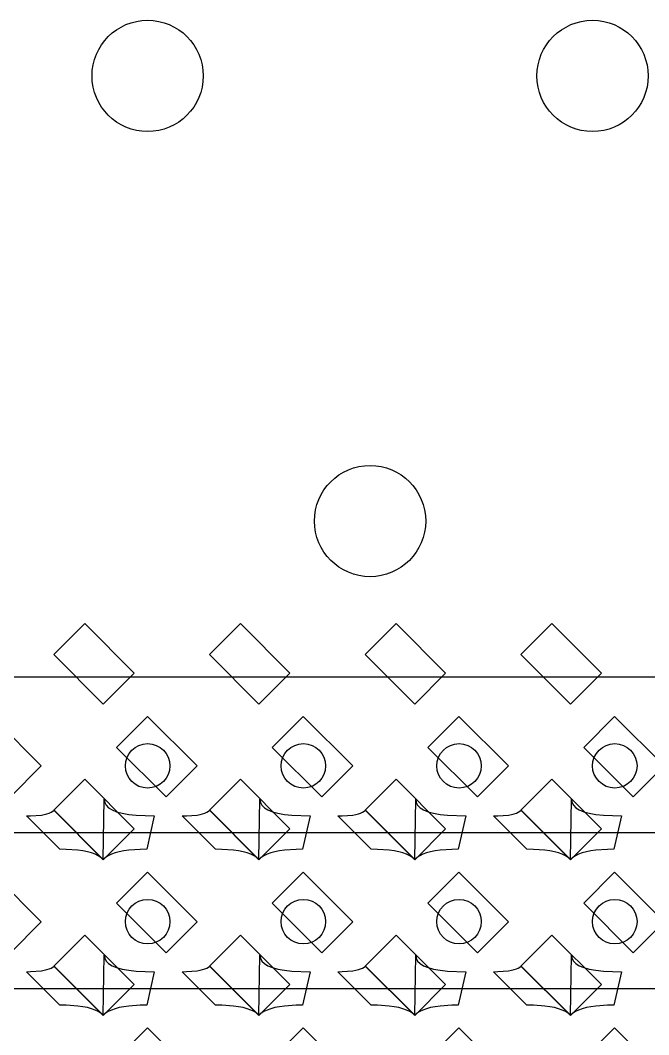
# Model space of a CAD drawing. Header units: inches. Extents: x 0.07 to 4.39, y 0.05 to 2.95.
# Drawn here: x 2.2428 to 2.5253, y 2.3692 to 2.825 of the extents above; entities that cross this region are included whole.
import ezdxf

# ---------------------------------------------------------------- set-up
doc = ezdxf.new("R2010")
doc.units = ezdxf.units.IN
doc.header["$MEASUREMENT"] = 0
doc.layers.add('Top Layer', color=1, linetype='Continuous')

# ---------------------------------------------------------------- blocks, each defined once
blk = doc.blocks.new('0805_P_______________23')
at = {"layer": 'Top Layer'}
for p, q in [((-0.03937, 0.01575), (-0.01969, 0.01575)), ((-0.03937, -0.01575), (-0.03937, 0.01575)), ((-0.01969, 0.01575), (-0.01969, -0.01575)), ((0.01969, 0.01575), (0.03937, 0.01575)), ((0.01969, -0.01575), (0.01969, 0.01575)), ((0.03937, 0.01575), (0.03937, -0.01575)), ((-0.01969, -0.01575), (-0.03937, -0.01575)), ((0.03937, -0.01575), (0.01969, -0.01575))]:
    blk.add_line(p, q, dxfattribs=at)
blk = doc.blocks.new('0805_P_______________24')
at = {"layer": 'Top Layer'}
for p, q in [((-0.03937, 0.01575), (-0.01969, 0.01575)), ((-0.03937, -0.01575), (-0.03937, 0.01575)), ((-0.01969, 0.01575), (-0.01969, -0.01575)), ((0.01969, 0.01575), (0.03937, 0.01575)), ((0.01969, -0.01575), (0.01969, 0.01575)), ((0.03937, 0.01575), (0.03937, -0.01575)), ((-0.01969, -0.01575), (-0.03937, -0.01575)), ((0.03937, -0.01575), (0.01969, -0.01575))]:
    blk.add_line(p, q, dxfattribs=at)
blk = doc.blocks.new('0805_P_______________25')
at = {"layer": 'Top Layer'}
for p, q in [((-0.03937, 0.01575), (-0.01969, 0.01575)), ((-0.03937, -0.01575), (-0.03937, 0.01575)), ((-0.01969, 0.01575), (-0.01969, -0.01575)), ((0.01969, 0.01575), (0.03937, 0.01575)), ((0.01969, -0.01575), (0.01969, 0.01575)), ((0.03937, 0.01575), (0.03937, -0.01575)), ((-0.01969, -0.01575), (-0.03937, -0.01575)), ((0.03937, -0.01575), (0.01969, -0.01575))]:
    blk.add_line(p, q, dxfattribs=at)
blk = doc.blocks.new('0805_P_______________26')
at = {"layer": 'Top Layer'}
for p, q in [((-0.03937, 0.01575), (-0.01969, 0.01575)), ((-0.03937, -0.01575), (-0.03937, 0.01575)), ((-0.01969, 0.01575), (-0.01969, -0.01575)), ((0.01969, 0.01575), (0.03937, 0.01575)), ((0.01969, -0.01575), (0.01969, 0.01575)), ((0.03937, 0.01575), (0.03937, -0.01575)), ((-0.01969, -0.01575), (-0.03937, -0.01575)), ((0.03937, -0.01575), (0.01969, -0.01575))]:
    blk.add_line(p, q, dxfattribs=at)
blk = doc.blocks.new('0805_P_______________27')
at = {"layer": 'Top Layer'}
for p, q in [((-0.03937, 0.01575), (-0.01969, 0.01575)), ((-0.03937, -0.01575), (-0.03937, 0.01575)), ((-0.01969, 0.01575), (-0.01969, -0.01575)), ((0.01969, 0.01575), (0.03937, 0.01575)), ((0.01969, -0.01575), (0.01969, 0.01575)), ((0.03937, 0.01575), (0.03937, -0.01575)), ((-0.01969, -0.01575), (-0.03937, -0.01575)), ((0.03937, -0.01575), (0.01969, -0.01575))]:
    blk.add_line(p, q, dxfattribs=at)
blk = doc.blocks.new('0805_P_______________63')
at = {"layer": 'Top Layer'}
for p, q in [((-0.03937, 0.01575), (-0.01969, 0.01575)), ((-0.03937, -0.01575), (-0.03937, 0.01575)), ((-0.01969, 0.01575), (-0.01969, -0.01575)), ((0.01969, 0.01575), (0.03937, 0.01575)), ((0.01969, -0.01575), (0.01969, 0.01575)), ((0.03937, 0.01575), (0.03937, -0.01575)), ((-0.01969, -0.01575), (-0.03937, -0.01575)), ((0.03937, -0.01575), (0.01969, -0.01575))]:
    blk.add_line(p, q, dxfattribs=at)
blk = doc.blocks.new('0805_P_______________64')
at = {"layer": 'Top Layer'}
for p, q in [((-0.03937, 0.01575), (-0.01969, 0.01575)), ((-0.03937, -0.01575), (-0.03937, 0.01575)), ((-0.01969, 0.01575), (-0.01969, -0.01575)), ((0.01969, 0.01575), (0.03937, 0.01575)), ((0.01969, -0.01575), (0.01969, 0.01575)), ((0.03937, 0.01575), (0.03937, -0.01575)), ((-0.01969, -0.01575), (-0.03937, -0.01575)), ((0.03937, -0.01575), (0.01969, -0.01575))]:
    blk.add_line(p, q, dxfattribs=at)
blk = doc.blocks.new('0805_P_______________65')
at = {"layer": 'Top Layer'}
for p, q in [((-0.03937, 0.01575), (-0.01969, 0.01575)), ((-0.03937, -0.01575), (-0.03937, 0.01575)), ((-0.01969, 0.01575), (-0.01969, -0.01575)), ((0.01969, 0.01575), (0.03937, 0.01575)), ((0.01969, -0.01575), (0.01969, 0.01575)), ((0.03937, 0.01575), (0.03937, -0.01575)), ((-0.01969, -0.01575), (-0.03937, -0.01575)), ((0.03937, -0.01575), (0.01969, -0.01575))]:
    blk.add_line(p, q, dxfattribs=at)
blk = doc.blocks.new('0805_P_______________66')
at = {"layer": 'Top Layer'}
for p, q in [((-0.03937, 0.01575), (-0.01969, 0.01575)), ((-0.03937, -0.01575), (-0.03937, 0.01575)), ((-0.01969, 0.01575), (-0.01969, -0.01575)), ((0.01969, 0.01575), (0.03937, 0.01575)), ((0.01969, -0.01575), (0.01969, 0.01575)), ((0.03937, 0.01575), (0.03937, -0.01575)), ((-0.01969, -0.01575), (-0.03937, -0.01575)), ((0.03937, -0.01575), (0.01969, -0.01575))]:
    blk.add_line(p, q, dxfattribs=at)
blk = doc.blocks.new('0805_P_______________67')
at = {"layer": 'Top Layer'}
for p, q in [((-0.03937, 0.01575), (-0.01969, 0.01575)), ((-0.03937, -0.01575), (-0.03937, 0.01575)), ((-0.01969, 0.01575), (-0.01969, -0.01575)), ((0.01969, 0.01575), (0.03937, 0.01575)), ((0.01969, -0.01575), (0.01969, 0.01575)), ((0.03937, 0.01575), (0.03937, -0.01575)), ((-0.01969, -0.01575), (-0.03937, -0.01575)), ((0.03937, -0.01575), (0.01969, -0.01575))]:
    blk.add_line(p, q, dxfattribs=at)
blk = doc.blocks.new('0805_P_______________103')
at = {"layer": 'Top Layer'}
for p, q in [((-0.03937, 0.01575), (-0.01969, 0.01575)), ((-0.03937, -0.01575), (-0.03937, 0.01575)), ((-0.01969, 0.01575), (-0.01969, -0.01575)), ((0.01969, 0.01575), (0.03937, 0.01575)), ((0.01969, -0.01575), (0.01969, 0.01575)), ((0.03937, 0.01575), (0.03937, -0.01575)), ((-0.01969, -0.01575), (-0.03937, -0.01575)), ((0.03937, -0.01575), (0.01969, -0.01575))]:
    blk.add_line(p, q, dxfattribs=at)
blk = doc.blocks.new('0805_P_______________104')
at = {"layer": 'Top Layer'}
for p, q in [((-0.03937, 0.01575), (-0.01969, 0.01575)), ((-0.03937, -0.01575), (-0.03937, 0.01575)), ((-0.01969, 0.01575), (-0.01969, -0.01575)), ((0.01969, 0.01575), (0.03937, 0.01575)), ((0.01969, -0.01575), (0.01969, 0.01575)), ((0.03937, 0.01575), (0.03937, -0.01575)), ((-0.01969, -0.01575), (-0.03937, -0.01575)), ((0.03937, -0.01575), (0.01969, -0.01575))]:
    blk.add_line(p, q, dxfattribs=at)
blk = doc.blocks.new('0805_P_______________105')
at = {"layer": 'Top Layer'}
for p, q in [((-0.03937, 0.01575), (-0.01969, 0.01575)), ((-0.03937, -0.01575), (-0.03937, 0.01575)), ((-0.01969, 0.01575), (-0.01969, -0.01575)), ((0.01969, 0.01575), (0.03937, 0.01575)), ((0.01969, -0.01575), (0.01969, 0.01575)), ((0.03937, 0.01575), (0.03937, -0.01575)), ((-0.01969, -0.01575), (-0.03937, -0.01575)), ((0.03937, -0.01575), (0.01969, -0.01575))]:
    blk.add_line(p, q, dxfattribs=at)
blk = doc.blocks.new('0805_P_______________106')
at = {"layer": 'Top Layer'}
for p, q in [((-0.03937, 0.01575), (-0.01969, 0.01575)), ((-0.03937, -0.01575), (-0.03937, 0.01575)), ((-0.01969, 0.01575), (-0.01969, -0.01575)), ((0.01969, 0.01575), (0.03937, 0.01575)), ((0.01969, -0.01575), (0.01969, 0.01575)), ((0.03937, 0.01575), (0.03937, -0.01575)), ((-0.01969, -0.01575), (-0.03937, -0.01575)), ((0.03937, -0.01575), (0.01969, -0.01575))]:
    blk.add_line(p, q, dxfattribs=at)
blk = doc.blocks.new('0805_P_______________107')
at = {"layer": 'Top Layer'}
for p, q in [((-0.03937, 0.01575), (-0.01969, 0.01575)), ((-0.03937, -0.01575), (-0.03937, 0.01575)), ((-0.01969, 0.01575), (-0.01969, -0.01575)), ((0.01969, 0.01575), (0.03937, 0.01575)), ((0.01969, -0.01575), (0.01969, 0.01575)), ((0.03937, 0.01575), (0.03937, -0.01575)), ((-0.01969, -0.01575), (-0.03937, -0.01575)), ((0.03937, -0.01575), (0.01969, -0.01575))]:
    blk.add_line(p, q, dxfattribs=at)

msp = doc.modelspace()

# ---------------------------------------------------------------- linework, layer by layer
at = {"layer": 'Top Layer'}
for p, q in [((2.20588, 2.53), (2.41588, 2.53)), ((2.41588, 2.53), (2.62588, 2.53)), ((2.28005, 2.44795), (2.28051, 2.475)), ((2.28051, 2.475), (2.28071, 2.47357)), ((2.28071, 2.47357), (2.28137, 2.4723)), ((2.28137, 2.4723), (2.28248, 2.47117)), ((2.28248, 2.47117), (2.28405, 2.4702)), ((2.35005, 2.44795), (2.35051, 2.475)), ((2.35051, 2.475), (2.35071, 2.47357)), ((2.35071, 2.47357), (2.35137, 2.4723)), ((2.35137, 2.4723), (2.35248, 2.47117)), ((2.35248, 2.47117), (2.35405, 2.4702)), ((2.42005, 2.44795), (2.42051, 2.475)), ((2.42051, 2.475), (2.42071, 2.47357)), ((2.42071, 2.47357), (2.42137, 2.4723)), ((2.42137, 2.4723), (2.42248, 2.47117)), ((2.42248, 2.47117), (2.42405, 2.4702)), ((2.49005, 2.44795), (2.49051, 2.475)), ((2.49051, 2.475), (2.49071, 2.47357)), ((2.49071, 2.47357), (2.49137, 2.4723)), ((2.49137, 2.4723), (2.49248, 2.47117)), ((2.49248, 2.47117), (2.49405, 2.4702)), ((2.24551, 2.4675), (2.24741, 2.46753)), ((2.26051, 2.4525), (2.24551, 2.4675)), ((2.24741, 2.46753), (2.25225, 2.46791)), ((2.25225, 2.46791), (2.25356, 2.46814)), ((2.25356, 2.46814), (2.25474, 2.46842)), ((2.25474, 2.46842), (2.25576, 2.46875)), ((2.25576, 2.46875), (2.25664, 2.46914)), ((2.25664, 2.46914), (2.25737, 2.46957)), ((2.25737, 2.46957), (2.25795, 2.47005)), ((2.25795, 2.47005), (2.28005, 2.44795)), ((2.28405, 2.4702), (2.28607, 2.46937)), ((2.28607, 2.46937), (2.28855, 2.4687)), ((2.28855, 2.4687), (2.29148, 2.46817)), ((2.29148, 2.46817), (2.29487, 2.4678)), ((2.29487, 2.4678), (2.30301, 2.4675)), ((2.30301, 2.4675), (2.2996, 2.4525)), ((2.31551, 2.4675), (2.31741, 2.46753)), ((2.33051, 2.4525), (2.31551, 2.4675)), ((2.31741, 2.46753), (2.32225, 2.46791)), ((2.32225, 2.46791), (2.32356, 2.46814)), ((2.32356, 2.46814), (2.32474, 2.46842)), ((2.32474, 2.46842), (2.32576, 2.46875)), ((2.32576, 2.46875), (2.32664, 2.46914)), ((2.32664, 2.46914), (2.32737, 2.46957)), ((2.32737, 2.46957), (2.32795, 2.47005)), ((2.32795, 2.47005), (2.35005, 2.44795)), ((2.35405, 2.4702), (2.35607, 2.46937)), ((2.35607, 2.46937), (2.35855, 2.4687)), ((2.35855, 2.4687), (2.36148, 2.46817)), ((2.36148, 2.46817), (2.36487, 2.4678)), ((2.36487, 2.4678), (2.37301, 2.4675)), ((2.37301, 2.4675), (2.3696, 2.4525)), ((2.38551, 2.4675), (2.38741, 2.46753)), ((2.40051, 2.4525), (2.38551, 2.4675)), ((2.38741, 2.46753), (2.39225, 2.46791)), ((2.39225, 2.46791), (2.39356, 2.46814)), ((2.39356, 2.46814), (2.39474, 2.46842)), ((2.39474, 2.46842), (2.39576, 2.46875)), ((2.39576, 2.46875), (2.39664, 2.46914)), ((2.39664, 2.46914), (2.39737, 2.46957)), ((2.39737, 2.46957), (2.39795, 2.47005)), ((2.39795, 2.47005), (2.42005, 2.44795)), ((2.42405, 2.4702), (2.42607, 2.46937)), ((2.42607, 2.46937), (2.42855, 2.4687)), ((2.42855, 2.4687), (2.43148, 2.46817)), ((2.43148, 2.46817), (2.43487, 2.4678)), ((2.43487, 2.4678), (2.44301, 2.4675)), ((2.44301, 2.4675), (2.4396, 2.4525)), ((2.45551, 2.4675), (2.45741, 2.46753)), ((2.47051, 2.4525), (2.45551, 2.4675)), ((2.45741, 2.46753), (2.46225, 2.46791)), ((2.46225, 2.46791), (2.46356, 2.46814)), ((2.46356, 2.46814), (2.46474, 2.46842)), ((2.46474, 2.46842), (2.46576, 2.46875)), ((2.46576, 2.46875), (2.46664, 2.46914)), ((2.46664, 2.46914), (2.46737, 2.46957)), ((2.46737, 2.46957), (2.46795, 2.47005)), ((2.46795, 2.47005), (2.49005, 2.44795)), ((2.49405, 2.4702), (2.49607, 2.46937)), ((2.49607, 2.46937), (2.49855, 2.4687)), ((2.49855, 2.4687), (2.50148, 2.46817)), ((2.50148, 2.46817), (2.50487, 2.4678)), ((2.50487, 2.4678), (2.51301, 2.4675)), ((2.51301, 2.4675), (2.5096, 2.4525)), ((2.06588, 2.46), (2.27588, 2.46)), ((2.27588, 2.46), (2.62588, 2.46)), ((2.2634, 2.45245), (2.26051, 2.4525)), ((2.26857, 2.45209), (2.2634, 2.45245)), ((2.29671, 2.45245), (2.29154, 2.45209)), ((2.2996, 2.4525), (2.29671, 2.45245)), ((2.3334, 2.45245), (2.33051, 2.4525)), ((2.33857, 2.45209), (2.3334, 2.45245)), ((2.36671, 2.45245), (2.36154, 2.45209)), ((2.3696, 2.4525), (2.36671, 2.45245)), ((2.4034, 2.45245), (2.40051, 2.4525)), ((2.40857, 2.45209), (2.4034, 2.45245)), ((2.43671, 2.45245), (2.43154, 2.45209)), ((2.4396, 2.4525), (2.43671, 2.45245)), ((2.4734, 2.45245), (2.47051, 2.4525)), ((2.47857, 2.45209), (2.4734, 2.45245)), ((2.50671, 2.45245), (2.50154, 2.45209)), ((2.5096, 2.4525), (2.50671, 2.45245)), ((2.27084, 2.45177), (2.26857, 2.45209)), ((2.2729, 2.45136), (2.27084, 2.45177)), ((2.27475, 2.45086), (2.2729, 2.45136)), ((2.27639, 2.45027), (2.27475, 2.45086)), ((2.27782, 2.44959), (2.27639, 2.45027)), ((2.27904, 2.44882), (2.27782, 2.44959)), ((2.28005, 2.44795), (2.27904, 2.44882)), ((2.28107, 2.44882), (2.28005, 2.44795)), ((2.28229, 2.44959), (2.28107, 2.44882)), ((2.28372, 2.45027), (2.28229, 2.44959)), ((2.28536, 2.45086), (2.28372, 2.45027)), ((2.28721, 2.45136), (2.28536, 2.45086)), ((2.28927, 2.45177), (2.28721, 2.45136)), ((2.29154, 2.45209), (2.28927, 2.45177)), ((2.34084, 2.45177), (2.33857, 2.45209)), ((2.3429, 2.45136), (2.34084, 2.45177)), ((2.34475, 2.45086), (2.3429, 2.45136)), ((2.34639, 2.45027), (2.34475, 2.45086)), ((2.34782, 2.44959), (2.34639, 2.45027)), ((2.34904, 2.44882), (2.34782, 2.44959)), ((2.35005, 2.44795), (2.34904, 2.44882)), ((2.35107, 2.44882), (2.35005, 2.44795)), ((2.35229, 2.44959), (2.35107, 2.44882)), ((2.35372, 2.45027), (2.35229, 2.44959)), ((2.35536, 2.45086), (2.35372, 2.45027)), ((2.35721, 2.45136), (2.35536, 2.45086)), ((2.35927, 2.45177), (2.35721, 2.45136)), ((2.36154, 2.45209), (2.35927, 2.45177)), ((2.41084, 2.45177), (2.40857, 2.45209)), ((2.4129, 2.45136), (2.41084, 2.45177)), ((2.41475, 2.45086), (2.4129, 2.45136)), ((2.41639, 2.45027), (2.41475, 2.45086)), ((2.41782, 2.44959), (2.41639, 2.45027)), ((2.41904, 2.44882), (2.41782, 2.44959)), ((2.42005, 2.44795), (2.41904, 2.44882)), ((2.42107, 2.44882), (2.42005, 2.44795)), ((2.42229, 2.44959), (2.42107, 2.44882)), ((2.42372, 2.45027), (2.42229, 2.44959)), ((2.42536, 2.45086), (2.42372, 2.45027)), ((2.42721, 2.45136), (2.42536, 2.45086)), ((2.42927, 2.45177), (2.42721, 2.45136)), ((2.43154, 2.45209), (2.42927, 2.45177)), ((2.48084, 2.45177), (2.47857, 2.45209)), ((2.4829, 2.45136), (2.48084, 2.45177)), ((2.48475, 2.45086), (2.4829, 2.45136)), ((2.48639, 2.45027), (2.48475, 2.45086)), ((2.48782, 2.44959), (2.48639, 2.45027)), ((2.48904, 2.44882), (2.48782, 2.44959)), ((2.49005, 2.44795), (2.48904, 2.44882)), ((2.49107, 2.44882), (2.49005, 2.44795)), ((2.49229, 2.44959), (2.49107, 2.44882)), ((2.49372, 2.45027), (2.49229, 2.44959)), ((2.49536, 2.45086), (2.49372, 2.45027)), ((2.49721, 2.45136), (2.49536, 2.45086)), ((2.49927, 2.45177), (2.49721, 2.45136)), ((2.50154, 2.45209), (2.49927, 2.45177)), ((2.28005, 2.37795), (2.28051, 2.405)), ((2.28051, 2.405), (2.28071, 2.40357)), ((2.28071, 2.40357), (2.28137, 2.4023)), ((2.28137, 2.4023), (2.28248, 2.40117)), ((2.35005, 2.37795), (2.35051, 2.405)), ((2.35051, 2.405), (2.35071, 2.40357)), ((2.35071, 2.40357), (2.35137, 2.4023)), ((2.35137, 2.4023), (2.35248, 2.40117)), ((2.42005, 2.37795), (2.42051, 2.405)), ((2.42051, 2.405), (2.42071, 2.40357)), ((2.42071, 2.40357), (2.42137, 2.4023)), ((2.42137, 2.4023), (2.42248, 2.40117)), ((2.49005, 2.37795), (2.49051, 2.405)), ((2.49051, 2.405), (2.49071, 2.40357)), ((2.49071, 2.40357), (2.49137, 2.4023)), ((2.49137, 2.4023), (2.49248, 2.40117)), ((2.24741, 2.39753), (2.25225, 2.39791)), ((2.25225, 2.39791), (2.25356, 2.39814)), ((2.25356, 2.39814), (2.25474, 2.39842)), ((2.25474, 2.39842), (2.25576, 2.39875)), ((2.25576, 2.39875), (2.25664, 2.39914)), ((2.25664, 2.39914), (2.25737, 2.39957)), ((2.25737, 2.39957), (2.25795, 2.40006)), ((2.25795, 2.40006), (2.28005, 2.37795)), ((2.28248, 2.40117), (2.28405, 2.4002)), ((2.28405, 2.4002), (2.28607, 2.39937)), ((2.28607, 2.39937), (2.28855, 2.3987)), ((2.28855, 2.3987), (2.29148, 2.39817)), ((2.29148, 2.39817), (2.29487, 2.3978)), ((2.29487, 2.3978), (2.30301, 2.3975)), ((2.31741, 2.39753), (2.32225, 2.39791)), ((2.32225, 2.39791), (2.32356, 2.39814)), ((2.32356, 2.39814), (2.32474, 2.39842)), ((2.32474, 2.39842), (2.32576, 2.39875)), ((2.32576, 2.39875), (2.32664, 2.39914)), ((2.32664, 2.39914), (2.32737, 2.39957)), ((2.32737, 2.39957), (2.32795, 2.40006)), ((2.32795, 2.40006), (2.35005, 2.37795)), ((2.35248, 2.40117), (2.35405, 2.4002)), ((2.35405, 2.4002), (2.35607, 2.39937)), ((2.35607, 2.39937), (2.35855, 2.3987)), ((2.35855, 2.3987), (2.36148, 2.39817)), ((2.36148, 2.39817), (2.36487, 2.3978)), ((2.36487, 2.3978), (2.37301, 2.3975)), ((2.38741, 2.39753), (2.39225, 2.39791)), ((2.39225, 2.39791), (2.39356, 2.39814)), ((2.39356, 2.39814), (2.39474, 2.39842)), ((2.39474, 2.39842), (2.39576, 2.39875)), ((2.39576, 2.39875), (2.39664, 2.39914)), ((2.39664, 2.39914), (2.39737, 2.39957)), ((2.39737, 2.39957), (2.39795, 2.40006)), ((2.39795, 2.40006), (2.42005, 2.37795)), ((2.42248, 2.40117), (2.42405, 2.4002)), ((2.42405, 2.4002), (2.42607, 2.39937)), ((2.42607, 2.39937), (2.42855, 2.3987)), ((2.42855, 2.3987), (2.43148, 2.39817)), ((2.43148, 2.39817), (2.43487, 2.3978)), ((2.43487, 2.3978), (2.44301, 2.3975)), ((2.45741, 2.39753), (2.46225, 2.39791)), ((2.46225, 2.39791), (2.46356, 2.39814)), ((2.46356, 2.39814), (2.46474, 2.39842)), ((2.46474, 2.39842), (2.46576, 2.39875)), ((2.46576, 2.39875), (2.46664, 2.39914)), ((2.46664, 2.39914), (2.46737, 2.39957)), ((2.46737, 2.39957), (2.46795, 2.40006)), ((2.46795, 2.40006), (2.49005, 2.37795)), ((2.49248, 2.40117), (2.49405, 2.4002)), ((2.49405, 2.4002), (2.49607, 2.39937)), ((2.49607, 2.39937), (2.49855, 2.3987)), ((2.49855, 2.3987), (2.50148, 2.39817)), ((2.50148, 2.39817), (2.50487, 2.3978)), ((2.50487, 2.3978), (2.51301, 2.3975)), ((2.24551, 2.3975), (2.24741, 2.39753)), ((2.26051, 2.3825), (2.24551, 2.3975)), ((2.30301, 2.3975), (2.2996, 2.3825)), ((2.31551, 2.3975), (2.31741, 2.39753)), ((2.33051, 2.3825), (2.31551, 2.3975)), ((2.37301, 2.3975), (2.3696, 2.3825)), ((2.38551, 2.3975), (2.38741, 2.39753)), ((2.40051, 2.3825), (2.38551, 2.3975)), ((2.44301, 2.3975), (2.4396, 2.3825)), ((2.45551, 2.3975), (2.45741, 2.39753)), ((2.47051, 2.3825), (2.45551, 2.3975)), ((2.51301, 2.3975), (2.5096, 2.3825)), ((2.13588, 2.39), (2.34588, 2.39)), ((2.34588, 2.39), (2.55588, 2.39)), ((2.2634, 2.38245), (2.26051, 2.3825)), ((2.26857, 2.38209), (2.2634, 2.38245)), ((2.27084, 2.38177), (2.26857, 2.38209)), ((2.2729, 2.38136), (2.27084, 2.38177)), ((2.27475, 2.38086), (2.2729, 2.38136)), ((2.27639, 2.38027), (2.27475, 2.38086)), ((2.27782, 2.37959), (2.27639, 2.38027)), ((2.27904, 2.37882), (2.27782, 2.37959)), ((2.28229, 2.37959), (2.28107, 2.37882)), ((2.28372, 2.38027), (2.28229, 2.37959)), ((2.28536, 2.38086), (2.28372, 2.38027)), ((2.28721, 2.38136), (2.28536, 2.38086)), ((2.28927, 2.38177), (2.28721, 2.38136)), ((2.29154, 2.38209), (2.28927, 2.38177)), ((2.29671, 2.38245), (2.29154, 2.38209)), ((2.2996, 2.3825), (2.29671, 2.38245)), ((2.3334, 2.38245), (2.33051, 2.3825)), ((2.33857, 2.38209), (2.3334, 2.38245)), ((2.34084, 2.38177), (2.33857, 2.38209)), ((2.3429, 2.38136), (2.34084, 2.38177)), ((2.34475, 2.38086), (2.3429, 2.38136)), ((2.34639, 2.38027), (2.34475, 2.38086)), ((2.34782, 2.37959), (2.34639, 2.38027)), ((2.34904, 2.37882), (2.34782, 2.37959)), ((2.35229, 2.37959), (2.35107, 2.37882)), ((2.35372, 2.38027), (2.35229, 2.37959)), ((2.35536, 2.38086), (2.35372, 2.38027)), ((2.35721, 2.38136), (2.35536, 2.38086)), ((2.35927, 2.38177), (2.35721, 2.38136)), ((2.36154, 2.38209), (2.35927, 2.38177)), ((2.36671, 2.38245), (2.36154, 2.38209)), ((2.3696, 2.3825), (2.36671, 2.38245)), ((2.4034, 2.38245), (2.40051, 2.3825)), ((2.40857, 2.38209), (2.4034, 2.38245)), ((2.41084, 2.38177), (2.40857, 2.38209)), ((2.4129, 2.38136), (2.41084, 2.38177)), ((2.41475, 2.38086), (2.4129, 2.38136)), ((2.41639, 2.38027), (2.41475, 2.38086)), ((2.41782, 2.37959), (2.41639, 2.38027)), ((2.41904, 2.37882), (2.41782, 2.37959)), ((2.42229, 2.37959), (2.42107, 2.37882)), ((2.42372, 2.38027), (2.42229, 2.37959)), ((2.42536, 2.38086), (2.42372, 2.38027)), ((2.42721, 2.38136), (2.42536, 2.38086)), ((2.42927, 2.38177), (2.42721, 2.38136)), ((2.43154, 2.38209), (2.42927, 2.38177)), ((2.43671, 2.38245), (2.43154, 2.38209)), ((2.4396, 2.3825), (2.43671, 2.38245)), ((2.4734, 2.38245), (2.47051, 2.3825)), ((2.47857, 2.38209), (2.4734, 2.38245)), ((2.48084, 2.38177), (2.47857, 2.38209)), ((2.4829, 2.38136), (2.48084, 2.38177)), ((2.48475, 2.38086), (2.4829, 2.38136)), ((2.48639, 2.38027), (2.48475, 2.38086)), ((2.48782, 2.37959), (2.48639, 2.38027)), ((2.48904, 2.37882), (2.48782, 2.37959)), ((2.49229, 2.37959), (2.49107, 2.37882)), ((2.49372, 2.38027), (2.49229, 2.37959)), ((2.49536, 2.38086), (2.49372, 2.38027)), ((2.49721, 2.38136), (2.49536, 2.38086)), ((2.49927, 2.38177), (2.49721, 2.38136)), ((2.50154, 2.38209), (2.49927, 2.38177)), ((2.50671, 2.38245), (2.50154, 2.38209)), ((2.5096, 2.3825), (2.50671, 2.38245)), ((2.28005, 2.37795), (2.27904, 2.37882)), ((2.28107, 2.37882), (2.28005, 2.37795)), ((2.35005, 2.37795), (2.34904, 2.37882)), ((2.35107, 2.37882), (2.35005, 2.37795)), ((2.42005, 2.37795), (2.41904, 2.37882)), ((2.42107, 2.37882), (2.42005, 2.37795)), ((2.49005, 2.37795), (2.48904, 2.37882)), ((2.49107, 2.37882), (2.49005, 2.37795))]:
    msp.add_line(p, q, dxfattribs=at)
for centre, radius in [((2.3, 2.8), 0.025), ((2.5, 2.8), 0.025), ((2.4, 2.6), 0.025), ((2.3, 2.49), 0.01), ((2.37, 2.49), 0.01), ((2.44, 2.49), 0.01), ((2.51, 2.49), 0.01), ((2.3, 2.42), 0.01), ((2.37, 2.42), 0.01), ((2.44, 2.42), 0.01), ((2.51, 2.42), 0.01)]:
    msp.add_circle(centre, radius, dxfattribs=at)

# ---------------------------------------------------------------- block references
at = {"rotation": 45}
for name, p in [('0805_P_______________27', (2.255, 2.515)), ('0805_P_______________26', (2.325, 2.515)), ('0805_P_______________25', (2.395, 2.515)), ('0805_P_______________24', (2.465, 2.515)), ('0805_P_______________23', (2.535, 2.515)), ('0805_P_______________67', (2.255, 2.445)), ('0805_P_______________66', (2.325, 2.445)), ('0805_P_______________65', (2.395, 2.445)), ('0805_P_______________64', (2.465, 2.445)), ('0805_P_______________63', (2.535, 2.445)), ('0805_P_______________107', (2.255, 2.375)), ('0805_P_______________106', (2.325, 2.375)), ('0805_P_______________105', (2.395, 2.375)), ('0805_P_______________104', (2.465, 2.375)), ('0805_P_______________103', (2.535, 2.375))]:
    msp.add_blockref(name, p, dxfattribs=at)

doc.saveas('drawing.dxf')
